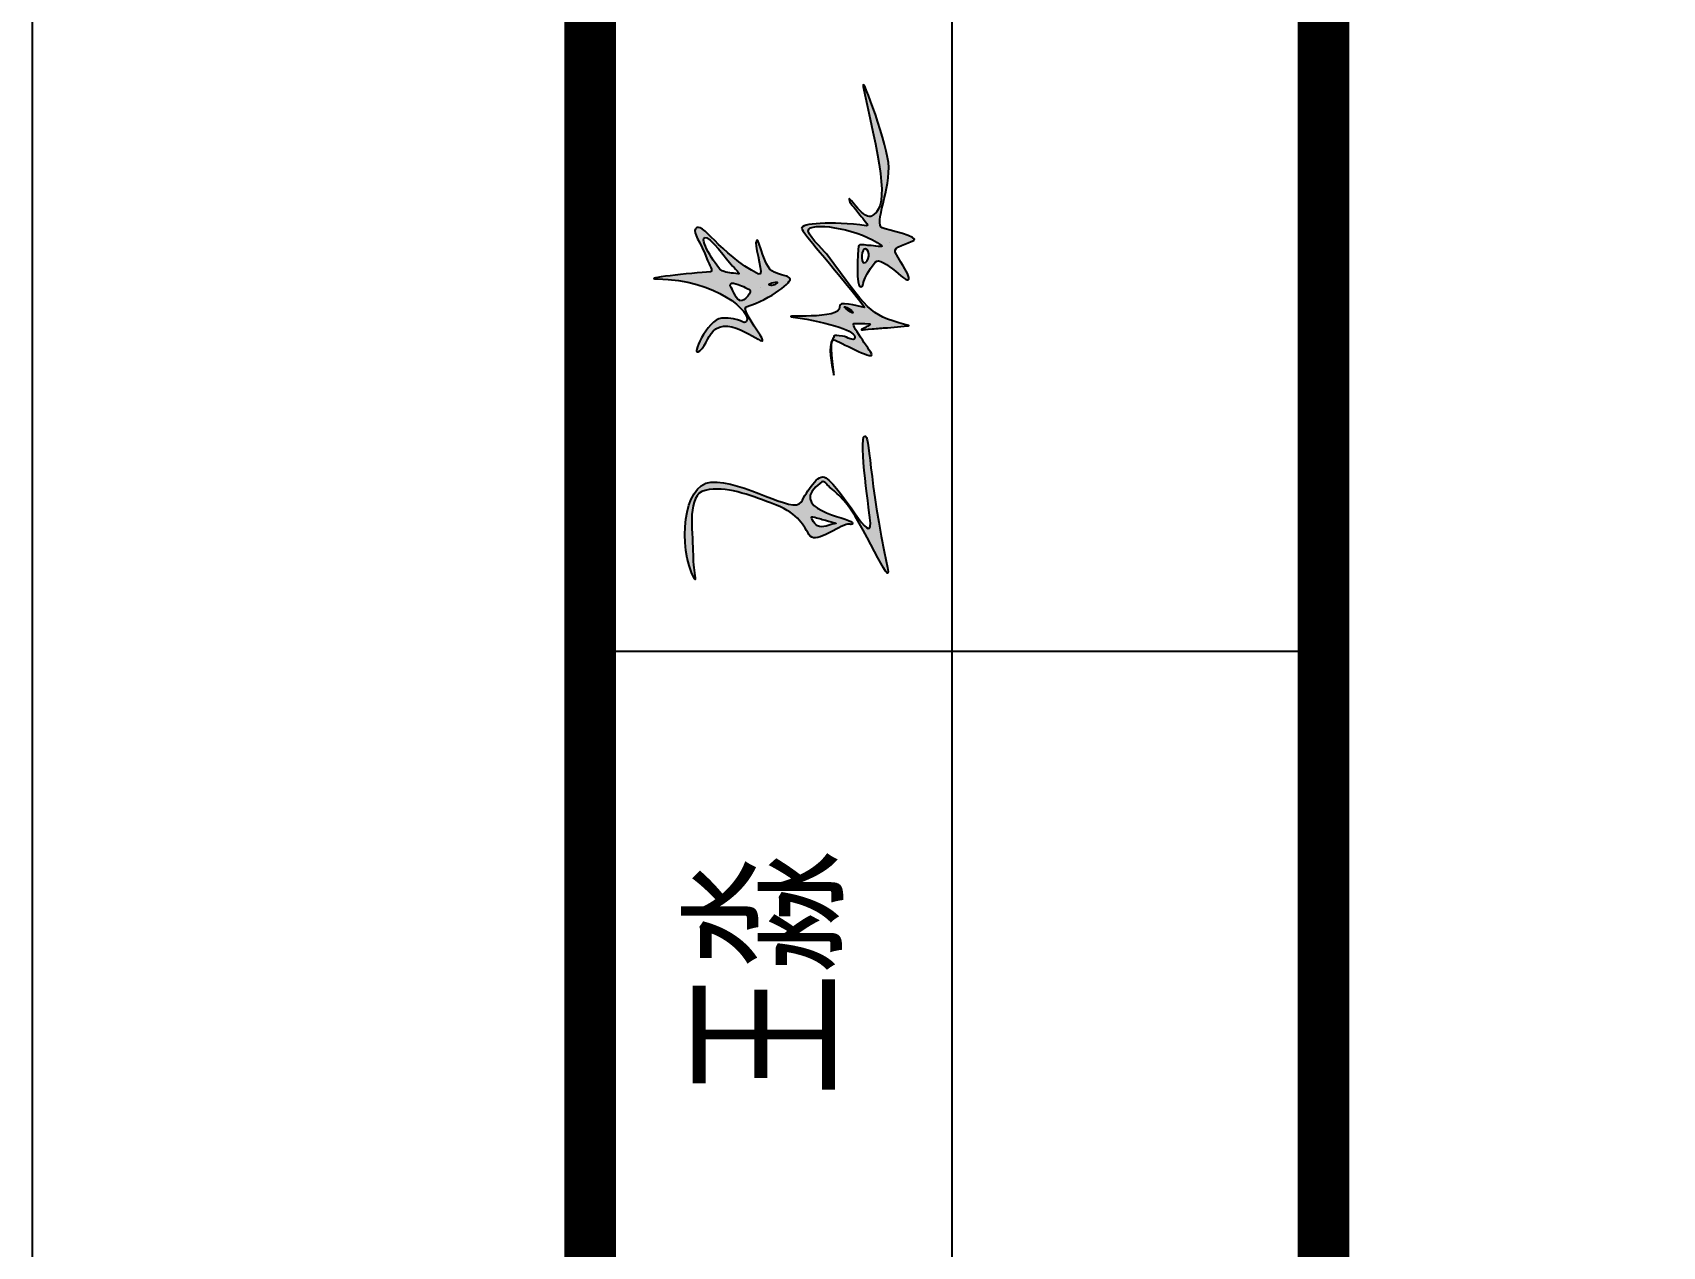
# Model space of a CAD drawing. Header units: millimetres. Extents: x 1621 to 2881, y 1542 to 1880.
# Drawn here: x 1621.18 to 1652.75, y 1774.74 to 1798.26 of the extents above; entities that cross this region are included whole.
import ezdxf

# ---------------------------------------------------------------- set-up
doc = ezdxf.new("R2010")
doc.units = ezdxf.units.MM
doc.styles.get("Standard").update_dxf_attribs({"font": '', "width": 0.7})
doc.styles.get('Standard').set_extended_font_data('仿宋_GB2312')

# ---------------------------------------------------------------- blocks, each defined once
blk = doc.blocks.new('王淼')
h = blk.add_hatch(color=256)
h.dxf.hatch_style = 1
edge = h.paths.add_edge_path()
edge.add_spline(control_points=[(-0.2218, 0.1513), (-0.2377, 0.2109), (-0.3756, 0.1975), (-0.4388, 0.1477)], knot_values=[0, 0, 0, 0, 1, 1, 1, 1], degree=3, periodic=0)
edge.add_spline(control_points=[(-0.4388, 0.1477), (-0.447, 0.1412), (-0.4203, 0.1525), (-0.4094, 0.1552)], knot_values=[0, 0, 0, 0, 1, 1, 1, 1], degree=3, periodic=0)
edge.add_spline(control_points=[(-0.4094, 0.1552), (-0.3977, 0.158), (-0.3882, 0.1601), (-0.3792, 0.162)], knot_values=[0, 0, 0, 0, 1, 1, 1, 1], degree=3, periodic=0)
edge.add_spline(control_points=[(-0.3792, 0.162), (-0.3336, 0.1715), (-0.2581, 0.1984), (-0.2418, 0.1603)], knot_values=[0, 0, 0, 0, 1, 1, 1, 1], degree=3, periodic=0)
edge.add_spline(control_points=[(-0.2418, 0.1603), (-0.223, 0.1163), (-0.2342, 0.0621), (-0.2425, 0.0128)], knot_values=[0, 0, 0, 0, 1, 1, 1, 1], degree=3, periodic=0)
edge.add_spline(control_points=[(-0.2425, 0.0128), (-0.2534, -0.0515), (-0.2737, -0.0631), (-0.2967, -0.0841)], knot_values=[0, 0, 0, 0, 1, 1, 1, 1], degree=3, periodic=0)
edge.add_spline(control_points=[(-0.2967, -0.0841), (-0.3148, -0.1006), (-0.2734, -0.136), (-0.2594, -0.1604)], knot_values=[0, 0, 0, 0, 1, 1, 1, 1], degree=3, periodic=0)
edge.add_spline(control_points=[(-0.2594, -0.1604), (-0.2554, -0.1675), (-0.2592, -0.1773), (-0.2525, -0.1726)], knot_values=[0, 0, 0, 0, 1, 1, 1, 1], degree=3, periodic=0)
edge.add_spline(control_points=[(-0.2525, -0.1726), (-0.2431, -0.1662), (-0.2505, -0.0174), (-0.1763, -0.0907)], knot_values=[0, 0, 0, 0, 1, 1, 1, 1], degree=3, periodic=0)
edge.add_spline(control_points=[(-0.1763, -0.0907), (-0.1713, -0.0956), (-0.1823, -0.1048), (-0.1863, -0.1123)], knot_values=[0, 0, 0, 0, 1, 1, 1, 1], degree=3, periodic=0)
edge.add_spline(control_points=[(-0.1863, -0.1123), (-0.1927, -0.1245), (-0.1983, -0.1333), (-0.208, -0.1462)], knot_values=[0, 0, 0, 0, 1, 1, 1, 1], degree=3, periodic=0)
edge.add_spline(control_points=[(-0.208, -0.1462), (-0.243, -0.1928), (-0.3928, -0.2913), (-0.3361, -0.2678)], knot_values=[0, 0, 0, 0, 1, 1, 1, 1], degree=3, periodic=0)
edge.add_spline(control_points=[(-0.3361, -0.2678), (-0.1508, -0.1909), (-0.0529, -0.176), (-0.059, -0.1651)], knot_values=[0, 0, 0, 0, 1, 1, 1, 1], degree=3, periodic=0)
edge.add_spline(control_points=[(-0.059, -0.1651), (-0.0663, -0.152), (-0.2334, -0.2099), (-0.2456, -0.2128)], knot_values=[0, 0, 0, 0, 1, 1, 1, 1], degree=3, periodic=0)
edge.add_spline(control_points=[(-0.2456, -0.2128), (-0.2975, -0.225), (-0.1855, -0.1411), (-0.1656, -0.0976)], knot_values=[0, 0, 0, 0, 1, 1, 1, 1], degree=3, periodic=0)
edge.add_spline(control_points=[(-0.1656, -0.0976), (-0.1566, -0.078), (-0.204, -0.0624), (-0.2286, -0.0537)], knot_values=[0, 0, 0, 0, 1, 1, 1, 1], degree=3, periodic=0)
edge.add_spline(control_points=[(-0.2286, -0.0537), (-0.2594, -0.0427), (-0.2032, 0.0812), (-0.2218, 0.1513)], knot_values=[0, 0, 0, 0, 1, 1, 1, 1], degree=3, periodic=0)
edge = h.paths.add_edge_path(flags=16)
edge.add_spline(control_points=[(-0.2737, -0.099), (-0.2715, -0.0907), (-0.2549, -0.0762), (-0.2557, -0.0849)], knot_values=[0, 0, 0, 0, 1, 1, 1, 1], degree=3, periodic=0)
edge.add_spline(control_points=[(-0.2557, -0.0849), (-0.2568, -0.0973), (-0.2574, -0.1028), (-0.2584, -0.1137)], knot_values=[0, 0, 0, 0, 1, 1, 1, 1], degree=3, periodic=0)
edge.add_spline(control_points=[(-0.2584, -0.1137), (-0.2604, -0.1339), (-0.2592, -0.1442), (-0.2626, -0.134)], knot_values=[0, 0, 0, 0, 1, 1, 1, 1], degree=3, periodic=0)
edge.add_spline(control_points=[(-0.2626, -0.134), (-0.2659, -0.124), (-0.2772, -0.1118), (-0.2737, -0.099)], knot_values=[0, 0, 0, 0, 1, 1, 1, 1], degree=3, periodic=0)
edge = h.paths.add_edge_path()
edge.add_spline(control_points=[(0.1997, 0.349), (0.2216, 0.222), (0.165, 0.1283), (0.1429, 0.1387)], knot_values=[0, 0, 0, 0, 1, 1, 1, 1], degree=3, periodic=0)
edge.add_spline(control_points=[(0.1429, 0.1387), (0.1332, 0.1433), (0.1505, 0.1504), (0.1397, 0.1942)], knot_values=[0, 0, 0, 0, 1, 1, 1, 1], degree=3, periodic=0)
edge.add_spline(control_points=[(0.1397, 0.1942), (0.1325, 0.2232), (0.038, 0.248), (0.0602, 0.2283)], knot_values=[0, 0, 0, 0, 1, 1, 1, 1], degree=3, periodic=0)
edge.add_spline(control_points=[(0.0602, 0.2283), (0.0754, 0.2148), (0.1, 0.2172), (0.1144, 0.2021)], knot_values=[0, 0, 0, 0, 1, 1, 1, 1], degree=3, periodic=0)
edge.add_spline(control_points=[(0.1144, 0.2021), (0.1489, 0.1658), (0.0869, 0.0777), (0.1132, 0.0984)], knot_values=[0, 0, 0, 0, 1, 1, 1, 1], degree=3, periodic=0)
edge.add_spline(control_points=[(0.1132, 0.0984), (0.1235, 0.1065), (0.1689, 0.1553), (0.1743, 0.1451)], knot_values=[0, 0, 0, 0, 1, 1, 1, 1], degree=3, periodic=0)
edge.add_spline(control_points=[(0.1743, 0.1451), (0.2021, 0.0928), (0.2496, 0.0526), (0.2546, 0.0613)], knot_values=[0, 0, 0, 0, 1, 1, 1, 1], degree=3, periodic=0)
edge.add_spline(control_points=[(0.2546, 0.0613), (0.261, 0.0726), (0.2545, 0.0667), (0.2612, 0.0983)], knot_values=[0, 0, 0, 0, 1, 1, 1, 1], degree=3, periodic=0)
edge.add_spline(control_points=[(0.2612, 0.0983), (0.2671, 0.1255), (0.3464, 0.1501), (0.3176, 0.1495)], knot_values=[0, 0, 0, 0, 1, 1, 1, 1], degree=3, periodic=0)
edge.add_spline(control_points=[(0.3176, 0.1495), (0.3043, 0.1492), (0.2462, 0.116), (0.2507, 0.1312)], knot_values=[0, 0, 0, 0, 1, 1, 1, 1], degree=3, periodic=0)
edge.add_spline(control_points=[(0.2507, 0.1312), (0.2787, 0.2246), (0.3461, 0.2768), (0.324, 0.2866)], knot_values=[0, 0, 0, 0, 1, 1, 1, 1], degree=3, periodic=0)
edge.add_spline(control_points=[(0.324, 0.2866), (0.3132, 0.2914), (0.3006, 0.2721), (0.26, 0.2477)], knot_values=[0, 0, 0, 0, 1, 1, 1, 1], degree=3, periodic=0)
edge.add_spline(control_points=[(0.26, 0.2477), (0.2524, 0.2432), (0.2383, 0.2298), (0.2364, 0.2369)], knot_values=[0, 0, 0, 0, 1, 1, 1, 1], degree=3, periodic=0)
edge.add_spline(control_points=[(0.2364, 0.2369), (0.2259, 0.2771), (0.1928, 0.3892), (0.1997, 0.349)], knot_values=[0, 0, 0, 0, 1, 1, 1, 1], degree=3, periodic=0)
edge = h.paths.add_edge_path(flags=16)
edge.add_spline(control_points=[(0.2108, 0.1857), (0.2156, 0.1904), (0.2216, 0.1889), (0.221, 0.1822)], knot_values=[0, 0, 0, 0, 1, 1, 1, 1], degree=3, periodic=0)
edge.add_spline(control_points=[(0.221, 0.1822), (0.2197, 0.1659), (0.2183, 0.1605), (0.2133, 0.1449)], knot_values=[0, 0, 0, 0, 1, 1, 1, 1], degree=3, periodic=0)
edge.add_spline(control_points=[(0.2133, 0.1449), (0.2105, 0.1365), (0.1848, 0.1506), (0.1855, 0.1601)], knot_values=[0, 0, 0, 0, 1, 1, 1, 1], degree=3, periodic=0)
edge.add_spline(control_points=[(0.1855, 0.1601), (0.1862, 0.1704), (0.2035, 0.1783), (0.2108, 0.1857)], knot_values=[0, 0, 0, 0, 1, 1, 1, 1], degree=3, periodic=0)
edge = h.paths.add_edge_path(flags=16)
edge.add_spline(control_points=[(0.243, 0.2115), (0.2455, 0.2224), (0.3001, 0.2735), (0.3087, 0.2636)], knot_values=[0, 0, 0, 0, 1, 1, 1, 1], degree=3, periodic=0)
edge.add_spline(control_points=[(0.3087, 0.2636), (0.3158, 0.2554), (0.2661, 0.2019), (0.26, 0.194)], knot_values=[0, 0, 0, 0, 1, 1, 1, 1], degree=3, periodic=0)
edge.add_spline(control_points=[(0.26, 0.194), (0.255, 0.1874), (0.2431, 0.167), (0.2429, 0.1765)], knot_values=[0, 0, 0, 0, 1, 1, 1, 1], degree=3, periodic=0)
edge.add_spline(control_points=[(0.2429, 0.1765), (0.2427, 0.1893), (0.2403, 0.2), (0.243, 0.2115)], knot_values=[0, 0, 0, 0, 1, 1, 1, 1], degree=3, periodic=0)
edge = h.paths.add_edge_path(flags=16)
edge.add_spline(control_points=[(0.2315, 0.1003), (0.2304, 0.1114), (0.2383, 0.0962), (0.2401, 0.0886)], knot_values=[0, 0, 0, 0, 1, 1, 1, 1], degree=3, periodic=0)
edge.add_spline(control_points=[(0.2401, 0.0886), (0.2419, 0.081), (0.2323, 0.0926), (0.2315, 0.1003)], knot_values=[0, 0, 0, 0, 1, 1, 1, 1], degree=3, periodic=0)
edge = h.paths.add_edge_path()
edge.add_spline(control_points=[(0.1713, 0.0383), (0.1742, -0.0464), (0.1664, -0.1059), (0.15, -0.1043)], knot_values=[0, 0, 0, 0, 1, 1, 1, 1], degree=3, periodic=0)
edge.add_spline(control_points=[(0.15, -0.1043), (0.1424, -0.1036), (0.1499, -0.0876), (0.1494, -0.0768)], knot_values=[0, 0, 0, 0, 1, 1, 1, 1], degree=3, periodic=0)
edge.add_spline(control_points=[(0.1494, -0.0768), (0.1485, -0.0524), (0.1479, -0.0598), (0.1398, -0.0568)], knot_values=[0, 0, 0, 0, 1, 1, 1, 1], degree=3, periodic=0)
edge.add_spline(control_points=[(0.1398, -0.0568), (0.1185, -0.0488), (0.0891, -0.0629), (0.0609, -0.0739)], knot_values=[0, 0, 0, 0, 1, 1, 1, 1], degree=3, periodic=0)
edge.add_spline(control_points=[(0.0609, -0.0739), (0.0712, -0.0717), (0.1403, -0.0467), (0.1384, -0.0595)], knot_values=[0, 0, 0, 0, 1, 1, 1, 1], degree=3, periodic=0)
edge.add_spline(control_points=[(0.1384, -0.0595), (0.1367, -0.0713), (0.1095, -0.1519), (0.1211, -0.1477)], knot_values=[0, 0, 0, 0, 1, 1, 1, 1], degree=3, periodic=0)
edge.add_spline(control_points=[(0.1211, -0.1477), (0.1307, -0.1442), (0.18, -0.0836), (0.1824, -0.0984)], knot_values=[0, 0, 0, 0, 1, 1, 1, 1], degree=3, periodic=0)
edge.add_spline(control_points=[(0.1824, -0.0984), (0.1841, -0.1087), (0.1852, -0.1154), (0.1874, -0.129)], knot_values=[0, 0, 0, 0, 1, 1, 1, 1], degree=3, periodic=0)
edge.add_spline(control_points=[(0.1874, -0.129), (0.1887, -0.1372), (0.1803, -0.1257), (0.1749, -0.1194)], knot_values=[0, 0, 0, 0, 1, 1, 1, 1], degree=3, periodic=0)
edge.add_spline(control_points=[(0.1749, -0.1194), (0.1683, -0.1116), (0.1703, -0.1133), (0.1773, -0.1383)], knot_values=[0, 0, 0, 0, 1, 1, 1, 1], degree=3, periodic=0)
edge.add_spline(control_points=[(0.1773, -0.1383), (0.1806, -0.1505), (0.1831, -0.1596), (0.1861, -0.1708)], knot_values=[0, 0, 0, 0, 1, 1, 1, 1], degree=3, periodic=0)
edge.add_spline(control_points=[(0.1861, -0.1708), (0.1887, -0.1802), (0.1915, -0.1901), (0.1943, -0.1997)], knot_values=[0, 0, 0, 0, 1, 1, 1, 1], degree=3, periodic=0)
edge.add_spline(control_points=[(0.1943, -0.1997), (0.2008, -0.2221), (0.199, -0.2197), (0.1999, -0.2097)], knot_values=[0, 0, 0, 0, 1, 1, 1, 1], degree=3, periodic=0)
edge.add_spline(control_points=[(0.1999, -0.2097), (0.2078, -0.1209), (0.2168, -0.1232), (0.3221, -0.0083)], knot_values=[0, 0, 0, 0, 1, 1, 1, 1], degree=3, periodic=0)
edge.add_spline(control_points=[(0.3221, -0.0083), (0.3301, 0.0004), (0.3587, 0.0468), (0.3689, 0.04)], knot_values=[0, 0, 0, 0, 1, 1, 1, 1], degree=3, periodic=0)
edge.add_spline(control_points=[(0.3689, 0.04), (0.3884, 0.0271), (0.388, -0.0732), (0.363, -0.1247)], knot_values=[0, 0, 0, 0, 1, 1, 1, 1], degree=3, periodic=0)
edge.add_spline(control_points=[(0.363, -0.1247), (0.3587, -0.1335), (0.3597, -0.1067), (0.358, -0.0987)], knot_values=[0, 0, 0, 0, 1, 1, 1, 1], degree=3, periodic=0)
edge.add_spline(control_points=[(0.358, -0.0987), (0.3563, -0.0902), (0.3583, -0.0743), (0.3514, -0.075)], knot_values=[0, 0, 0, 0, 1, 1, 1, 1], degree=3, periodic=0)
edge.add_spline(control_points=[(0.3514, -0.075), (0.3406, -0.0762), (0.2584, -0.0856), (0.2643, -0.0963)], knot_values=[0, 0, 0, 0, 1, 1, 1, 1], degree=3, periodic=0)
edge.add_spline(control_points=[(0.2643, -0.0963), (0.2695, -0.1058), (0.2763, -0.0924), (0.3239, -0.1179)], knot_values=[0, 0, 0, 0, 1, 1, 1, 1], degree=3, periodic=0)
edge.add_spline(control_points=[(0.3239, -0.1179), (0.3444, -0.1289), (0.2785, -0.2072), (0.3042, -0.1972)], knot_values=[0, 0, 0, 0, 1, 1, 1, 1], degree=3, periodic=0)
edge.add_spline(control_points=[(0.3042, -0.1972), (0.3153, -0.1929), (0.3227, -0.1824), (0.3537, -0.1577)], knot_values=[0, 0, 0, 0, 1, 1, 1, 1], degree=3, periodic=0)
edge.add_spline(control_points=[(0.3537, -0.1577), (0.3641, -0.1494), (0.3786, -0.1828), (0.3864, -0.193)], knot_values=[0, 0, 0, 0, 1, 1, 1, 1], degree=3, periodic=0)
edge.add_spline(control_points=[(0.3864, -0.193), (0.397, -0.2069), (0.3991, -0.1306), (0.4012, -0.1195)], knot_values=[0, 0, 0, 0, 1, 1, 1, 1], degree=3, periodic=0)
edge.add_spline(control_points=[(0.4012, -0.1195), (0.4052, -0.0982), (0.4922, -0.1234), (0.546, -0.1064)], knot_values=[0, 0, 0, 0, 1, 1, 1, 1], degree=3, periodic=0)
edge.add_spline(control_points=[(0.546, -0.1064), (0.5993, -0.0895), (0.7467, -0.0019), (0.6944, -0.0239)], knot_values=[0, 0, 0, 0, 1, 1, 1, 1], degree=3, periodic=0)
edge.add_spline(control_points=[(0.6944, -0.0239), (0.5199, -0.0972), (0.4463, -0.1276), (0.4219, -0.0896)], knot_values=[0, 0, 0, 0, 1, 1, 1, 1], degree=3, periodic=0)
edge.add_spline(control_points=[(0.4219, -0.0896), (0.4116, -0.0736), (0.4664, -0.0268), (0.4474, -0.0369)], knot_values=[0, 0, 0, 0, 1, 1, 1, 1], degree=3, periodic=0)
edge.add_spline(control_points=[(0.4474, -0.0369), (0.4383, -0.0418), (0.438, -0.0471), (0.4201, -0.0663)], knot_values=[0, 0, 0, 0, 1, 1, 1, 1], degree=3, periodic=0)
edge.add_spline(control_points=[(0.4201, -0.0663), (0.414, -0.0728), (0.3999, -0.0929), (0.3996, -0.0836)], knot_values=[0, 0, 0, 0, 1, 1, 1, 1], degree=3, periodic=0)
edge.add_spline(control_points=[(0.3996, -0.0836), (0.3964, -0.0058), (0.3775, 0.0608), (0.3679, 0.0561)], knot_values=[0, 0, 0, 0, 1, 1, 1, 1], degree=3, periodic=0)
edge.add_spline(control_points=[(0.3679, 0.0561), (0.3583, 0.0514), (0.3062, -0.0176), (0.2209, -0.1139)], knot_values=[0, 0, 0, 0, 1, 1, 1, 1], degree=3, periodic=0)
edge.add_spline(control_points=[(0.2209, -0.1139), (0.2216, -0.095), (0.2263, -0.0521), (0.2115, -0.0582)], knot_values=[0, 0, 0, 0, 1, 1, 1, 1], degree=3, periodic=0)
edge.add_spline(control_points=[(0.2115, -0.0582), (0.1849, -0.0692), (0.1701, 0.0743), (0.1713, 0.0383)], knot_values=[0, 0, 0, 0, 1, 1, 1, 1], degree=3, periodic=0)
edge = h.paths.add_edge_path(flags=16)
edge.add_spline(control_points=[(0.204, -0.0886), (0.2084, -0.0747), (0.2203, -0.0563), (0.2108, -0.0825)], knot_values=[0, 0, 0, 0, 1, 1, 1, 1], degree=3, periodic=0)
edge.add_spline(control_points=[(0.2108, -0.0825), (0.2093, -0.0867), (0.2026, -0.0929), (0.204, -0.0886)], knot_values=[0, 0, 0, 0, 1, 1, 1, 1], degree=3, periodic=0)
edge = h.paths.add_edge_path(flags=16)
edge.add_spline(control_points=[(0.3179, -0.0939), (0.3161, -0.0854), (0.3495, -0.0825), (0.3491, -0.0912)], knot_values=[0, 0, 0, 0, 1, 1, 1, 1], degree=3, periodic=0)
edge.add_spline(control_points=[(0.3491, -0.0912), (0.3486, -0.1033), (0.3205, -0.1057), (0.3179, -0.0939)], knot_values=[0, 0, 0, 0, 1, 1, 1, 1], degree=3, periodic=0)
for points in [[(0.2364, 0.2369), (0.2259, 0.2771), (0.1928, 0.3892), (0.1997, 0.349)], [(0.1997, 0.349), (0.2216, 0.222), (0.165, 0.1283), (0.1429, 0.1387)], [(0.324, 0.2866), (0.3132, 0.2914), (0.3006, 0.2721), (0.26, 0.2477)], [(0.243, 0.2115), (0.2455, 0.2224), (0.3001, 0.2735), (0.3087, 0.2636)], [(0.2507, 0.1312), (0.2787, 0.2246), (0.3461, 0.2768), (0.324, 0.2866)], [(0.3087, 0.2636), (0.3158, 0.2554), (0.2661, 0.2019), (0.26, 0.194)], [(0.1397, 0.1942), (0.1325, 0.2232), (0.038, 0.248), (0.0602, 0.2283)], [(0.0602, 0.2283), (0.0754, 0.2148), (0.1, 0.2172), (0.1144, 0.2021)], [(0.26, 0.2477), (0.2524, 0.2432), (0.2383, 0.2298), (0.2364, 0.2369)], [(-0.4388, 0.1477), (-0.3756, 0.1975), (-0.2377, 0.2109), (-0.2218, 0.1513)], [(-0.2418, 0.1603), (-0.2581, 0.1984), (-0.3336, 0.1715), (-0.3792, 0.162)], [(0.1144, 0.2021), (0.1489, 0.1658), (0.0869, 0.0777), (0.1132, 0.0984)], [(0.1429, 0.1387), (0.1332, 0.1433), (0.1505, 0.1504), (0.1397, 0.1942)], [(0.1855, 0.1601), (0.1862, 0.1704), (0.2035, 0.1783), (0.2108, 0.1857)], [(0.2108, 0.1857), (0.2156, 0.1904), (0.2216, 0.1889), (0.221, 0.1822)], [(0.221, 0.1822), (0.2197, 0.1659), (0.2183, 0.1605), (0.2133, 0.1449)], [(0.2429, 0.1765), (0.2427, 0.1893), (0.2403, 0.2), (0.243, 0.2115)], [(0.26, 0.194), (0.255, 0.1874), (0.2431, 0.167), (0.2429, 0.1765)], [(-0.4094, 0.1552), (-0.4203, 0.1525), (-0.447, 0.1412), (-0.4388, 0.1477)], [(-0.3792, 0.162), (-0.3882, 0.1601), (-0.3977, 0.158), (-0.4094, 0.1552)], [(-0.2218, 0.1513), (-0.2032, 0.0812), (-0.2594, -0.0427), (-0.2286, -0.0537)], [(-0.2425, 0.0128), (-0.2342, 0.0621), (-0.223, 0.1163), (-0.2418, 0.1603)], [(0.1132, 0.0984), (0.1235, 0.1065), (0.1689, 0.1553), (0.1743, 0.1451)], [(0.1743, 0.1451), (0.2021, 0.0928), (0.2496, 0.0526), (0.2546, 0.0613)], [(0.2133, 0.1449), (0.2105, 0.1365), (0.1848, 0.1506), (0.1855, 0.1601)], [(0.3176, 0.1495), (0.3043, 0.1492), (0.2462, 0.116), (0.2507, 0.1312)], [(0.2612, 0.0983), (0.2671, 0.1255), (0.3464, 0.1501), (0.3176, 0.1495)], [(0.2235, 0.1216), (0.2235, 0.1216), (0.2235, 0.1216), (0.2235, 0.1216)], [(0.2401, 0.0886), (0.2383, 0.0962), (0.2304, 0.1114), (0.2315, 0.1003)], [(0.2115, -0.0582), (0.1849, -0.0692), (0.1701, 0.0743), (0.1713, 0.0383)], [(0.2315, 0.1003), (0.2323, 0.0926), (0.2419, 0.081), (0.2401, 0.0886)], [(0.2546, 0.0613), (0.261, 0.0726), (0.2545, 0.0667), (0.2612, 0.0983)], [(0.1713, 0.0383), (0.1742, -0.0464), (0.1664, -0.1059), (0.15, -0.1043)], [(0.3679, 0.0561), (0.3583, 0.0514), (0.3062, -0.0176), (0.2209, -0.1139)], [(0.3221, -0.0083), (0.3301, 0.0004), (0.3587, 0.0468), (0.3689, 0.04)], [(0.3689, 0.04), (0.3884, 0.0271), (0.388, -0.0732), (0.363, -0.1247)], [(0.3996, -0.0836), (0.3964, -0.0058), (0.3775, 0.0608), (0.3679, 0.0561)], [(-0.2967, -0.0841), (-0.2737, -0.0631), (-0.2534, -0.0515), (-0.2425, 0.0128)], [(-0.1763, -0.0907), (-0.2505, -0.0174), (-0.2431, -0.1662), (-0.2525, -0.1726)], [(0.1999, -0.2097), (0.2078, -0.1209), (0.2168, -0.1232), (0.3221, -0.0083)], [(0.4219, -0.0896), (0.4116, -0.0736), (0.4664, -0.0268), (0.4474, -0.0369)], [(0.6944, -0.0239), (0.5199, -0.0972), (0.4463, -0.1276), (0.4219, -0.0896)], [(0.546, -0.1064), (0.5993, -0.0895), (0.7467, -0.0019), (0.6944, -0.0239)], [(-0.2286, -0.0537), (-0.204, -0.0624), (-0.1566, -0.078), (-0.1656, -0.0976)], [(0.0609, -0.0739), (0.0712, -0.0717), (0.1403, -0.0467), (0.1384, -0.0595)], [(0.1398, -0.0568), (0.1185, -0.0488), (0.0891, -0.0629), (0.0609, -0.0739)], [(0.1384, -0.0595), (0.1367, -0.0713), (0.1095, -0.1519), (0.1211, -0.1477)], [(0.1494, -0.0768), (0.1485, -0.0524), (0.1479, -0.0598), (0.1398, -0.0568)], [(0.204, -0.0886), (0.2084, -0.0747), (0.2203, -0.0563), (0.2108, -0.0825)], [(0.2209, -0.1139), (0.2216, -0.095), (0.2263, -0.0521), (0.2115, -0.0582)], [(0.4201, -0.0663), (0.414, -0.0728), (0.3999, -0.0929), (0.3996, -0.0836)], [(0.4474, -0.0369), (0.4383, -0.0418), (0.438, -0.0471), (0.4201, -0.0663)], [(-0.2594, -0.1604), (-0.2734, -0.136), (-0.3148, -0.1006), (-0.2967, -0.0841)], [(-0.1656, -0.0976), (-0.1855, -0.1411), (-0.2975, -0.225), (-0.2456, -0.2128)], [(-0.2626, -0.134), (-0.2659, -0.124), (-0.2772, -0.1118), (-0.2737, -0.099)], [(-0.2737, -0.099), (-0.2715, -0.0907), (-0.2549, -0.0762), (-0.2557, -0.0849)], [(-0.2557, -0.0849), (-0.2568, -0.0973), (-0.2574, -0.1028), (-0.2584, -0.1137)], [(-0.1863, -0.1123), (-0.1823, -0.1048), (-0.1713, -0.0956), (-0.1763, -0.0907)], [(0.1211, -0.1477), (0.1307, -0.1442), (0.18, -0.0836), (0.1824, -0.0984)], [(0.15, -0.1043), (0.1424, -0.1036), (0.1499, -0.0876), (0.1494, -0.0768)], [(0.1824, -0.0984), (0.1841, -0.1087), (0.1852, -0.1154), (0.1874, -0.129)], [(0.2108, -0.0825), (0.2093, -0.0867), (0.2026, -0.0929), (0.204, -0.0886)], [(0.3514, -0.075), (0.3406, -0.0762), (0.2584, -0.0856), (0.2643, -0.0963)], [(0.2643, -0.0963), (0.2695, -0.1058), (0.2763, -0.0924), (0.3239, -0.1179)], [(0.3491, -0.0912), (0.3495, -0.0825), (0.3161, -0.0854), (0.3179, -0.0939)], [(0.3179, -0.0939), (0.3205, -0.1057), (0.3486, -0.1033), (0.3491, -0.0912)], [(0.358, -0.0987), (0.3563, -0.0902), (0.3583, -0.0743), (0.3514, -0.075)], [(0.363, -0.1247), (0.3587, -0.1335), (0.3597, -0.1067), (0.358, -0.0987)], [(0.4012, -0.1195), (0.4052, -0.0982), (0.4922, -0.1234), (0.546, -0.1064)], [(-0.2584, -0.1137), (-0.2604, -0.1339), (-0.2592, -0.1442), (-0.2626, -0.134)], [(-0.208, -0.1462), (-0.1983, -0.1333), (-0.1927, -0.1245), (-0.1863, -0.1123)], [(0.1749, -0.1194), (0.1683, -0.1116), (0.1703, -0.1133), (0.1773, -0.1383)], [(0.1874, -0.129), (0.1887, -0.1372), (0.1803, -0.1257), (0.1749, -0.1194)], [(0.1773, -0.1383), (0.1806, -0.1505), (0.1831, -0.1596), (0.1861, -0.1708)], [(0.3239, -0.1179), (0.3444, -0.1289), (0.2785, -0.2072), (0.3042, -0.1972)], [(0.3734, -0.1409), (0.3734, -0.1409), (0.3734, -0.1409), (0.3734, -0.1409)], [(0.3864, -0.193), (0.397, -0.2069), (0.3991, -0.1306), (0.4012, -0.1195)], [(-0.3361, -0.2678), (-0.3928, -0.2913), (-0.243, -0.1928), (-0.208, -0.1462)], [(-0.059, -0.1651), (-0.0529, -0.176), (-0.1508, -0.1909), (-0.3361, -0.2678)], [(-0.2525, -0.1726), (-0.2592, -0.1773), (-0.2554, -0.1675), (-0.2594, -0.1604)], [(-0.2456, -0.2128), (-0.2334, -0.2099), (-0.0663, -0.152), (-0.059, -0.1651)], [(0.1861, -0.1708), (0.1887, -0.1802), (0.1915, -0.1901), (0.1943, -0.1997)], [(0.3042, -0.1972), (0.3153, -0.1929), (0.3227, -0.1824), (0.3537, -0.1577)], [(0.3537, -0.1577), (0.3641, -0.1494), (0.3786, -0.1828), (0.3864, -0.193)], [(0.1943, -0.1997), (0.2008, -0.2221), (0.199, -0.2197), (0.1999, -0.2097)]]:
    blk.add_open_spline(points, degree=3)
blk = doc.blocks.new('tk')
for p, q in [((17.8, -10), (17.8, -262)), ((25, -94), (10.8, -94))]:
    blk.add_line(p, q)
at = {"color": 7, "true_color": 0xffffff, "flags": 128}
blk.add_lwpolyline([(420, -297), (0, -297), (0, 0), (420, 0)], close=True, dxfattribs=at)
at = {"const_width": 1}
blk.add_lwpolyline([(25, -287), (10.8, -287), (10.8, -10), (25, -10)], dxfattribs=at)
at = {"const_width": 1, "flags": 128}
blk.add_lwpolyline([(410, -10), (25, -10), (25, -287), (410, -287)], close=True, dxfattribs=at)
at = {"xscale": 8.748000000000001, "yscale": 8.748000000000001, "zscale": 8.748000000000001, "rotation": 79.49362097480713}
blk.add_blockref('王淼', (14.788, -89.051), dxfattribs=at)
at = {"insert": (12.919, -102.613), "char_height": 2.5, "width": 5.22511, "attachment_point": 1, "rotation": 90}
blk.add_mtext('王淼', dxfattribs=at)

msp = doc.modelspace()

# ---------------------------------------------------------------- block references
msp.add_blockref('tk', (1621.183, 1880.267))

doc.saveas('drawing.dxf')
